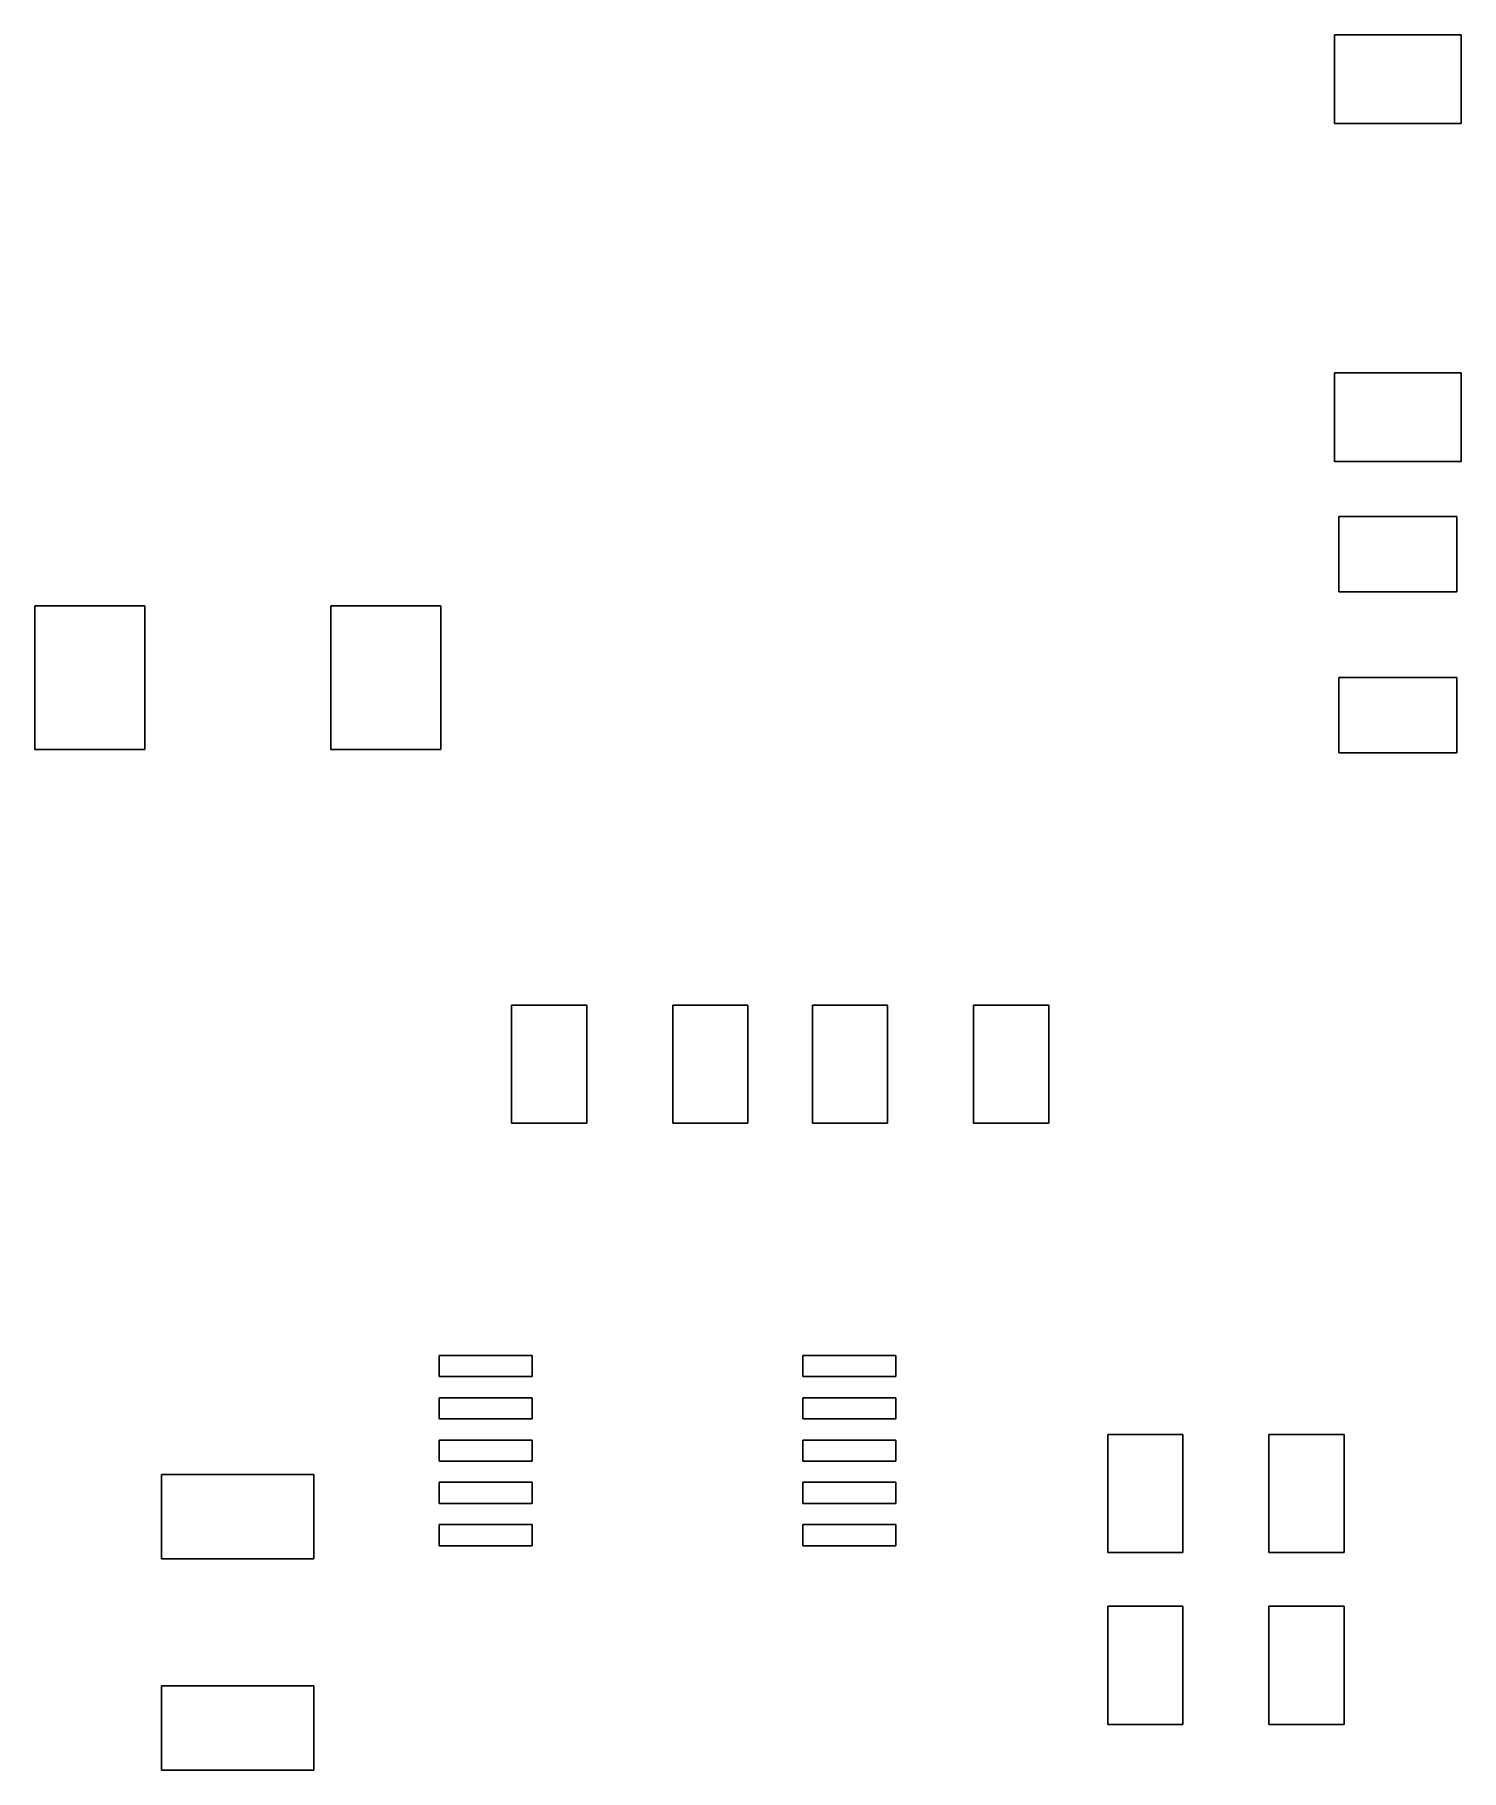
# Model space of a CAD drawing. Extents: x 0.466 to 1.13, y 0.691 to 1.499.
import ezdxf

# ---------------------------------------------------------------- set-up
doc = ezdxf.new("R2010")
doc.units = 0
doc.header["$MEASUREMENT"] = 0
doc.layers.add('BLACK', color=7, linetype='CONTINUOUS')

msp = doc.modelspace()

# ---------------------------------------------------------------- linework, layer by layer
at = {"layer": 'BLACK', "linetype": 'CONTINUOUS'}
for p, q in [((1.07047, 1.45807), (1.07047, 1.49941)), ((1.07047, 1.49941), (1.12953, 1.49941)), ((1.12953, 1.49941), (1.12953, 1.45807)), ((1.12953, 1.45807), (1.07047, 1.45807)), ((1.07047, 1.30059), (1.07047, 1.34193)), ((1.07047, 1.34193), (1.12953, 1.34193)), ((1.12953, 1.34193), (1.12953, 1.30059)), ((1.12953, 1.30059), (1.07047, 1.30059)), ((1.0725, 1.24), (1.0725, 1.275)), ((1.0725, 1.275), (1.1275, 1.275)), ((1.1275, 1.275), (1.1275, 1.24)), ((1.1275, 1.24), (1.0725, 1.24)), ((0.4655, 1.16655), (0.4655, 1.23345)), ((0.4655, 1.23345), (0.5167, 1.23345)), ((0.5167, 1.23345), (0.5167, 1.16655)), ((0.6033, 1.16655), (0.6033, 1.23345)), ((0.6033, 1.23345), (0.6545, 1.23345)), ((0.6545, 1.23345), (0.6545, 1.16655)), ((1.0725, 1.165), (1.0725, 1.2)), ((1.0725, 1.2), (1.1275, 1.2)), ((1.1275, 1.2), (1.1275, 1.165)), ((0.5167, 1.16655), (0.4655, 1.16655)), ((0.6545, 1.16655), (0.6033, 1.16655)), ((1.1275, 1.165), (1.0725, 1.165)), ((0.6875, 0.9925), (0.6875, 1.0475)), ((0.6875, 1.0475), (0.7225, 1.0475)), ((0.7225, 1.0475), (0.7225, 0.9925)), ((0.7625, 0.9925), (0.7625, 1.0475)), ((0.7625, 1.0475), (0.7975, 1.0475)), ((0.7975, 1.0475), (0.7975, 0.9925)), ((0.8275, 0.9925), (0.8275, 1.0475)), ((0.8275, 1.0475), (0.8625, 1.0475)), ((0.8625, 1.0475), (0.8625, 0.9925)), ((0.9025, 0.9925), (0.9025, 1.0475)), ((0.9025, 1.0475), (0.9375, 1.0475)), ((0.9375, 1.0475), (0.9375, 0.9925)), ((0.7225, 0.9925), (0.6875, 0.9925)), ((0.7975, 0.9925), (0.7625, 0.9925)), ((0.8625, 0.9925), (0.8275, 0.9925)), ((0.9375, 0.9925), (0.9025, 0.9925)), ((0.653701, 0.874449), (0.653701, 0.884291)), ((0.653701, 0.884291), (0.697008, 0.884291)), ((0.697008, 0.884291), (0.697008, 0.874449)), ((0.822992, 0.874449), (0.822992, 0.884291)), ((0.822992, 0.884291), (0.866299, 0.884291)), ((0.866299, 0.884291), (0.866299, 0.874449)), ((0.697008, 0.874449), (0.653701, 0.874449)), ((0.866299, 0.874449), (0.822992, 0.874449)), ((0.653701, 0.854764), (0.653701, 0.864606)), ((0.653701, 0.864606), (0.697008, 0.864606)), ((0.697008, 0.864606), (0.697008, 0.854764)), ((0.822992, 0.854764), (0.822992, 0.864606)), ((0.822992, 0.864606), (0.866299, 0.864606)), ((0.866299, 0.864606), (0.866299, 0.854764)), ((0.697008, 0.854764), (0.653701, 0.854764)), ((0.866299, 0.854764), (0.822992, 0.854764)), ((0.653701, 0.835079), (0.653701, 0.844921)), ((0.653701, 0.844921), (0.697008, 0.844921)), ((0.697008, 0.844921), (0.697008, 0.835079)), ((0.822992, 0.835079), (0.822992, 0.844921)), ((0.822992, 0.844921), (0.866299, 0.844921)), ((0.866299, 0.844921), (0.866299, 0.835079)), ((0.965, 0.7925), (0.965, 0.8475)), ((0.965, 0.8475), (1, 0.8475)), ((1, 0.8475), (1, 0.7925)), ((1.04, 0.7925), (1.04, 0.8475)), ((1.04, 0.8475), (1.075, 0.8475)), ((1.075, 0.8475), (1.075, 0.7925)), ((0.697008, 0.835079), (0.653701, 0.835079)), ((0.866299, 0.835079), (0.822992, 0.835079)), ((0.524567, 0.789528), (0.524567, 0.828898)), ((0.524567, 0.828898), (0.595433, 0.828898)), ((0.595433, 0.828898), (0.595433, 0.789528)), ((0.653701, 0.815394), (0.653701, 0.825236)), ((0.653701, 0.825236), (0.697008, 0.825236)), ((0.697008, 0.825236), (0.697008, 0.815394)), ((0.822992, 0.815394), (0.822992, 0.825236)), ((0.822992, 0.825236), (0.866299, 0.825236)), ((0.866299, 0.825236), (0.866299, 0.815394)), ((0.697008, 0.815394), (0.653701, 0.815394)), ((0.866299, 0.815394), (0.822992, 0.815394)), ((0.653701, 0.795709), (0.653701, 0.805551)), ((0.653701, 0.805551), (0.697008, 0.805551)), ((0.697008, 0.805551), (0.697008, 0.795709)), ((0.822992, 0.795709), (0.822992, 0.805551)), ((0.822992, 0.805551), (0.866299, 0.805551)), ((0.866299, 0.805551), (0.866299, 0.795709)), ((0.697008, 0.795709), (0.653701, 0.795709)), ((0.866299, 0.795709), (0.822992, 0.795709)), ((1, 0.7925), (0.965, 0.7925)), ((1.075, 0.7925), (1.04, 0.7925)), ((0.595433, 0.789528), (0.524567, 0.789528)), ((0.965, 0.7125), (0.965, 0.7675)), ((0.965, 0.7675), (1, 0.7675)), ((1, 0.7675), (1, 0.7125)), ((1.04, 0.7125), (1.04, 0.7675)), ((1.04, 0.7675), (1.075, 0.7675)), ((1.075, 0.7675), (1.075, 0.7125)), ((0.524567, 0.691102), (0.524567, 0.730472)), ((0.524567, 0.730472), (0.595433, 0.730472)), ((0.595433, 0.730472), (0.595433, 0.691102)), ((1, 0.7125), (0.965, 0.7125)), ((1.075, 0.7125), (1.04, 0.7125)), ((0.595433, 0.691102), (0.524567, 0.691102))]:
    msp.add_line(p, q, dxfattribs=at)

doc.saveas('drawing.dxf')
